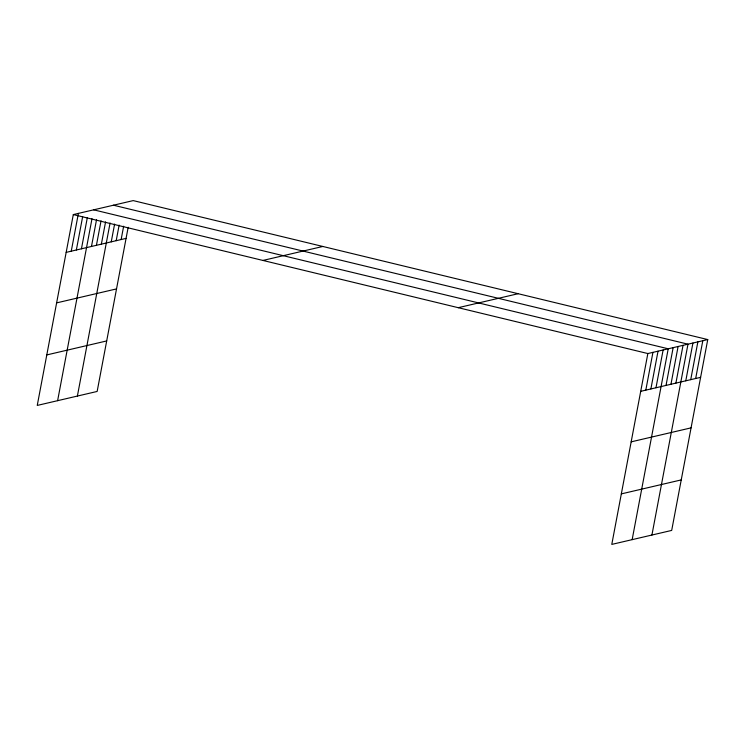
<?xml version="1.0" encoding="UTF-8"?>
<svg xmlns="http://www.w3.org/2000/svg" width="745" height="745" viewBox="0 0 745 745"><rect width="100%" height="100%" fill="white"/><g stroke="black" fill="none" stroke-linecap="round" stroke-linejoin="round"><path stroke-width="1.12" d="M707.75 339.571L647.852 353.549L611.785 544.399L671.692 530.421L707.75 339.571L133.215 200.601L73.308 214.579L37.25 405.429L97.148 391.451L128.177 227.272M71.259 251.177L78.402 213.387M76.353 249.985L82.658 216.646M81.447 248.802L87.323 217.68M57.616 400.68L91.998 218.713M91.477 246.455L96.524 219.784M96.422 245.31L101.041 220.855M101.367 244.155L105.567 221.926M77.387 396.061L110.083 222.997M111.247 241.846L114.609 224.068M116.192 240.691L119.135 225.13M121.137 239.536L123.651 226.201M645.803 390.147L652.937 352.357M650.888 388.955L658.031 351.174M655.982 387.772L663.125 349.982M632.151 539.65L668.218 348.79L93.674 209.829M666.021 385.426L673.154 347.645M670.956 384.271L678.099 346.49M675.901 383.126L683.044 345.335M651.922 535.031L687.98 344.181L113.445 205.21M685.782 380.816L692.925 343.026M690.727 379.661L697.869 341.871M695.672 378.507L702.805 340.726M66.175 252.369L126.073 238.391M56.629 302.88L116.527 288.902M262.911 260.443L322.808 246.465M46.795 354.918L106.693 340.94M458.25 307.685L518.157 293.707M640.709 391.33L700.607 377.352M631.164 441.85L691.062 427.863M621.33 493.888L681.228 479.91M73.308 214.579L647.852 353.549"/></g></svg>
